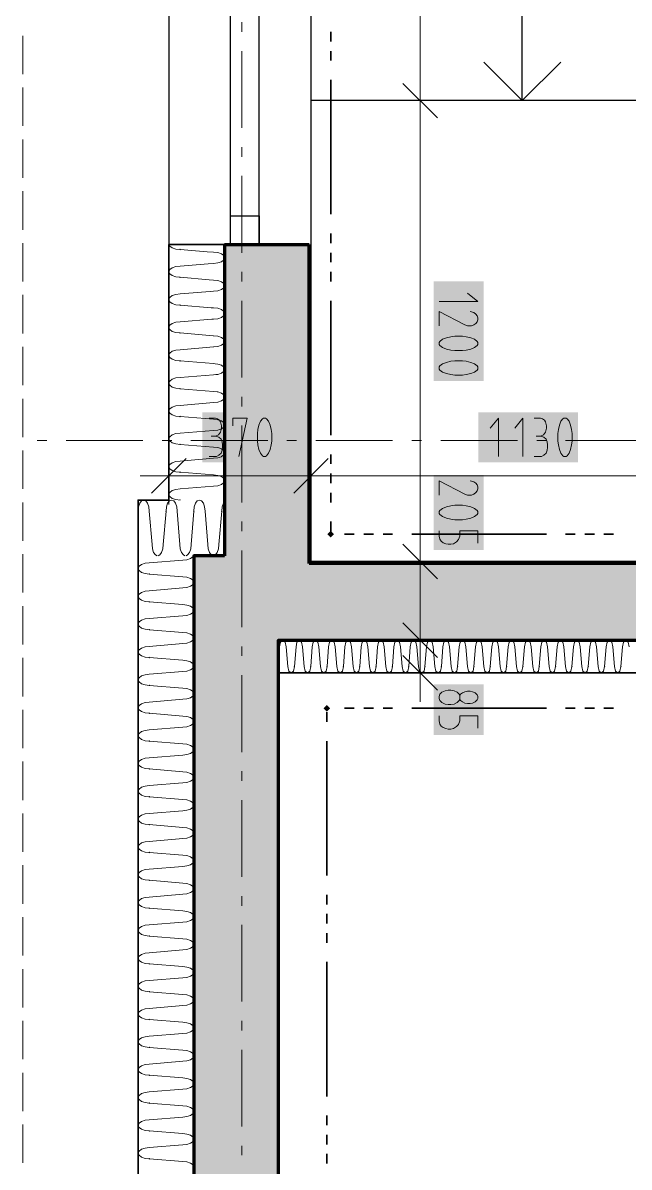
# Model space of a CAD drawing. Header units: millimetres. Extents: x 0 to 594, y 0 to 420.
# Drawn here: x 73.3 to 86.12, y 201.04 to 225.25 of the extents above; entities that cross this region are included whole.
import ezdxf

# ---------------------------------------------------------------- set-up
doc = ezdxf.new("R2010")
doc.units = ezdxf.units.MM
doc.header["$LTSCALE"] = 8
for name, color, linetype in [('PDF_CTU', 7, 'Continuous'), ('PDF_Koty delkove', 7, 'Continuous'), ('PDF_Okna', 7, 'Continuous'), ('PDF_Osy hlavni', 7, 'Continuous'), ('PDF_Pozarni useky', 3, 'Continuous'), ('PDF_Schody 2D', 7, 'Continuous'), ('PDF_Steny obvodove nosne', 7, 'Continuous'), ('PDF_Steny sendvic', 7, 'Continuous'), ('PDF_Zatepleni', 7, 'Continuous')]:
    doc.layers.add(name, color=color, linetype=linetype)

msp = doc.modelspace()

# ---------------------------------------------------------------- linework, layer by layer
at = {"layer": 'PDF_CTU', "lineweight": 9}
for points in [[(73.296, 224.977), (73.296, 224.164)], [(73.296, 223.88), (73.296, 223.067)], [(73.296, 222.783), (73.296, 221.97)], [(73.296, 221.686), (73.296, 220.873)], [(73.296, 220.588), (73.296, 219.776)], [(73.296, 219.491), (73.296, 218.679)], [(73.296, 218.394), (73.296, 217.582)], [(73.296, 217.297), (73.296, 216.485)], [(73.296, 216.2), (73.296, 215.388)], [(73.296, 215.103), (73.296, 214.291)], [(73.296, 214.006), (73.296, 213.193)], [(73.296, 212.909), (73.296, 212.096)], [(73.296, 211.812), (73.296, 210.999)], [(73.296, 210.715), (73.296, 209.902)], [(73.296, 209.618), (73.296, 208.805)], [(73.296, 208.521), (73.296, 207.708)], [(73.296, 207.424), (73.296, 206.611)], [(73.296, 206.327), (73.296, 205.514)], [(73.296, 205.23), (73.296, 204.417)], [(73.296, 204.133), (73.296, 203.32)], [(73.296, 203.035), (73.296, 202.223)], [(73.296, 201.938), (73.296, 201.126)]]:
    msp.add_lwpolyline(points, dxfattribs=at)
at = {"layer": 'PDF_Koty delkove', "lineweight": 18}
for points in [[(81.698, 301.251), (81.698, 300.214), (81.698, 299.265), (81.698, 295.887), (81.698, 294.709), (81.698, 293.49), (81.698, 293.084), (81.698, 275.246), (81.698, 274.393), (81.698, 258.14), (81.698, 257.246), (81.698, 241.806), (81.698, 223.603), (81.698, 213.852), (81.698, 212.186), (81.698, 211.495)], [(81.332, 223.969), (82.064, 223.238)], [(81.088, 223.603), (81.698, 223.603), (82.307, 223.603)], [(82.104, 219.356), (82.917, 219.356), (82.701, 219.529)], [(82.104, 218.836), (82.104, 219.139), (82.646, 218.857), (82.701, 218.836), (82.782, 218.836), (82.836, 218.857), (82.876, 218.889), (82.904, 218.922), (82.917, 218.966), (82.917, 219.008), (82.904, 219.052), (82.876, 219.085), (82.836, 219.117), (82.755, 219.139)], [(77.238, 216.886), (77.368, 216.886), (77.411, 216.873), (77.454, 216.845), (77.476, 216.805), (77.498, 216.724), (77.498, 216.67), (77.476, 216.588), (77.433, 216.534), (77.368, 216.507), (77.281, 216.507)], [(77.736, 216.724), (77.736, 216.886), (78.039, 216.886), (77.866, 216.073)], [(78.559, 216.399), (78.559, 216.562), (78.548, 216.642), (78.527, 216.737), (78.494, 216.818), (78.451, 216.873), (78.429, 216.886), (78.386, 216.886), (78.364, 216.873), (78.321, 216.818), (78.289, 216.737), (78.267, 216.642), (78.256, 216.562), (78.256, 216.399), (78.267, 216.318)], [(83.354, 216.073), (83.354, 216.886), (83.181, 216.67)], [(83.874, 216.073), (83.874, 216.886), (83.701, 216.67)], [(84.113, 216.886), (84.243, 216.886), (84.286, 216.873), (84.329, 216.845), (84.351, 216.805), (84.373, 216.724), (84.373, 216.67), (84.351, 216.588), (84.308, 216.534), (84.243, 216.507), (84.156, 216.507)], [(84.914, 216.399), (84.914, 216.562), (84.903, 216.642), (84.882, 216.737), (84.849, 216.818), (84.806, 216.873), (84.784, 216.886), (84.741, 216.886), (84.719, 216.873), (84.676, 216.818), (84.644, 216.737), (84.622, 216.642), (84.611, 216.562), (84.611, 216.399), (84.622, 216.318), (84.644, 216.223), (84.676, 216.142)], [(77.238, 216.073), (77.389, 216.073), (77.443, 216.101), (77.487, 216.142), (77.508, 216.209), (77.519, 216.263), (77.519, 216.318), (77.508, 216.385), (77.487, 216.439), (77.443, 216.48), (77.368, 216.507)], [(84.113, 216.073), (84.264, 216.073), (84.318, 216.101), (84.362, 216.142), (84.383, 216.209), (84.394, 216.263), (84.394, 216.318), (84.383, 216.385), (84.362, 216.439), (84.318, 216.48), (84.243, 216.507)], [(76.384, 215.057), (76.384, 215.667), (76.384, 216.276)], [(78.267, 216.318), (78.289, 216.223), (78.321, 216.142), (78.364, 216.087), (78.386, 216.073), (78.429, 216.073), (78.451, 216.087), (78.494, 216.142), (78.527, 216.223), (78.548, 216.318), (78.559, 216.399)], [(79.391, 215.057), (79.391, 215.667), (79.391, 216.276)], [(84.676, 216.142), (84.719, 216.087), (84.741, 216.073), (84.784, 216.073), (84.806, 216.087), (84.849, 216.142), (84.882, 216.223), (84.903, 216.318), (84.914, 216.399)], [(76.018, 215.301), (76.75, 216.033)], [(79.025, 215.301), (79.756, 216.033)], [(76.384, 215.667), (75.774, 215.667)], [(76.384, 215.667), (79.391, 215.667), (88.573, 215.667), (106.777, 215.667)], [(82.104, 215.257), (82.104, 215.561), (82.646, 215.279)], [(82.646, 215.279), (82.701, 215.257), (82.782, 215.257), (82.836, 215.279), (82.876, 215.311), (82.904, 215.344), (82.917, 215.387), (82.917, 215.43), (82.904, 215.474), (82.876, 215.506), (82.836, 215.539), (82.755, 215.561)], [(82.917, 214.238), (82.917, 214.499), (82.538, 214.499), (82.538, 214.39), (82.511, 214.315), (82.47, 214.271), (82.402, 214.228), (82.349, 214.217), (82.294, 214.217), (82.24, 214.228), (82.186, 214.25), (82.146, 214.282), (82.118, 214.325), (82.104, 214.39), (82.104, 214.499)], [(81.332, 214.217), (82.064, 213.486)], [(81.088, 213.852), (81.698, 213.852), (82.307, 213.852)], [(81.332, 212.551), (82.064, 211.82)], [(81.088, 212.186), (81.698, 212.186), (82.307, 212.186)], [(81.332, 211.861), (82.064, 211.129)], [(81.088, 211.495), (81.698, 211.495), (82.307, 211.495)], [(81.698, 211.495), (81.698, 210.885)], [(82.349, 210.826), (82.416, 210.837), (82.484, 210.869), (82.524, 210.912), (82.538, 210.934), (82.538, 211.021), (82.524, 211.042), (82.484, 211.086), (82.416, 211.118), (82.349, 211.129), (82.294, 211.129), (82.227, 211.118), (82.159, 211.086), (82.118, 211.042), (82.104, 210.999), (82.104, 210.956), (82.118, 210.912), (82.159, 210.869), (82.227, 210.837), (82.294, 210.826)], [(82.538, 211.021), (82.552, 211.042), (82.593, 211.075), (82.646, 211.096), (82.701, 211.107), (82.755, 211.107), (82.809, 211.096), (82.863, 211.075), (82.904, 211.031), (82.917, 210.999), (82.917, 210.956), (82.904, 210.923), (82.863, 210.88), (82.809, 210.858), (82.755, 210.847), (82.701, 210.847), (82.646, 210.858), (82.593, 210.88), (82.552, 210.912), (82.538, 210.934)], [(82.294, 210.826), (82.349, 210.826)], [(82.118, 210.413), (82.104, 210.478), (82.104, 210.587)], [(82.917, 210.327), (82.917, 210.587), (82.538, 210.587), (82.538, 210.478), (82.511, 210.403), (82.47, 210.359), (82.402, 210.317), (82.349, 210.306), (82.294, 210.306), (82.24, 210.317), (82.186, 210.338), (82.146, 210.371), (82.118, 210.413)]]:
    msp.add_lwpolyline(points, dxfattribs=at)
for points in [[(82.43, 218.315), (82.593, 218.315), (82.673, 218.326), (82.768, 218.348), (82.849, 218.38), (82.904, 218.423), (82.917, 218.445), (82.917, 218.488), (82.904, 218.51), (82.849, 218.553), (82.768, 218.586), (82.673, 218.608), (82.593, 218.619), (82.43, 218.619), (82.349, 218.608), (82.254, 218.586), (82.172, 218.553), (82.118, 218.51), (82.104, 218.488), (82.104, 218.445), (82.118, 218.423), (82.172, 218.38), (82.254, 218.348), (82.349, 218.326)], [(82.43, 217.795), (82.593, 217.795), (82.673, 217.806), (82.768, 217.828), (82.849, 217.86), (82.904, 217.903), (82.917, 217.925), (82.917, 217.968), (82.904, 217.99), (82.849, 218.033), (82.768, 218.066), (82.673, 218.088), (82.593, 218.099), (82.43, 218.099), (82.349, 218.088), (82.254, 218.066), (82.172, 218.033), (82.118, 217.99), (82.104, 217.968), (82.104, 217.925), (82.118, 217.903), (82.172, 217.86), (82.254, 217.828), (82.349, 217.806)], [(82.43, 214.737), (82.593, 214.737), (82.673, 214.748), (82.768, 214.77), (82.849, 214.802), (82.904, 214.845), (82.917, 214.867), (82.917, 214.91), (82.904, 214.932), (82.849, 214.975), (82.768, 215.008), (82.673, 215.03), (82.593, 215.041), (82.43, 215.041), (82.349, 215.03), (82.254, 215.008), (82.172, 214.975), (82.118, 214.932), (82.104, 214.91), (82.104, 214.867), (82.118, 214.845), (82.172, 214.802), (82.254, 214.77), (82.349, 214.748)]]:
    msp.add_lwpolyline(points, close=True, dxfattribs=at)
at = {"layer": 'PDF_Koty delkove', "color": 7, "lineweight": 18, "true_color": 0xffffff, "transparency": 33554559}
for points in [[(81.982, 219.781), (81.982, 217.674), (83.039, 219.781), (83.039, 217.674)], [(77.094, 215.951), (78.681, 215.951), (77.094, 217.008), (78.681, 217.008)], [(82.928, 215.951), (85.036, 215.951), (82.928, 217.008), (85.036, 217.008)], [(81.982, 215.683), (81.982, 214.095), (83.039, 215.683), (83.039, 214.095)], [(81.982, 211.251), (81.982, 210.184), (83.039, 211.251), (83.039, 210.184)]]:
    msp.add_solid(points, dxfattribs=at)
at = {"layer": 'PDF_Okna', "lineweight": 25}
for points in [[(77.684, 220.556), (77.684, 226.651)], [(78.294, 220.556), (78.294, 226.651)]]:
    msp.add_lwpolyline(points, dxfattribs=at)
msp.add_lwpolyline([(77.684, 220.556), (77.684, 221.165), (78.294, 221.165), (78.294, 220.556)], close=True, dxfattribs=at)
at = {"layer": 'PDF_Osy hlavni', "lineweight": 18}
for points in [[(77.928, 225.261), (77.928, 225.058)], [(77.928, 224.652), (77.928, 223.026)], [(77.928, 222.62), (77.928, 222.417)], [(77.928, 222.011), (77.928, 220.385)], [(77.928, 219.979), (77.928, 219.776)], [(77.928, 219.37), (77.928, 217.744)], [(77.928, 217.338), (77.928, 217.135)], [(77.928, 216.728), (77.928, 215.103)], [(73.6, 216.411), (73.803, 216.411)], [(74.21, 216.411), (75.835, 216.411)], [(76.241, 216.411), (76.445, 216.411)], [(76.851, 216.411), (78.476, 216.411)], [(78.882, 216.411), (79.086, 216.411)], [(79.492, 216.411), (81.117, 216.411)], [(81.524, 216.411), (81.727, 216.411)], [(82.133, 216.411), (83.758, 216.411)], [(84.165, 216.411), (84.368, 216.411)], [(84.774, 216.411), (86.399, 216.411)], [(77.928, 214.697), (77.928, 214.494)], [(77.928, 214.087), (77.928, 212.462)], [(77.928, 212.056), (77.928, 211.853)], [(77.928, 211.446), (77.928, 209.821)], [(77.928, 209.415), (77.928, 209.212)], [(77.928, 208.805), (77.928, 207.18)], [(77.928, 206.774), (77.928, 206.57)], [(77.928, 206.164), (77.928, 204.539)], [(77.928, 204.133), (77.928, 203.929)], [(77.928, 203.523), (77.928, 201.898)], [(77.928, 201.491), (77.928, 201.288)]]:
    msp.add_lwpolyline(points, dxfattribs=at)
at = {"layer": 'PDF_Pozarni useky', "lineweight": 35}
for points in [[(79.807, 225.058), (79.807, 224.855)], [(79.807, 224.652), (79.807, 224.449)], [(79.807, 224.042), (79.807, 221.198)], [(79.807, 220.792), (79.807, 220.588)], [(79.807, 220.385), (79.807, 220.182)], [(79.807, 219.979), (79.807, 219.776)], [(79.807, 219.37), (79.807, 216.525)], [(79.807, 216.119), (79.807, 215.916)], [(79.807, 215.713), (79.807, 215.509)], [(79.807, 215.306), (79.807, 215.103)], [(79.807, 214.697), (79.807, 214.429)], [(80.101, 214.429), (80.305, 214.429)], [(80.508, 214.429), (80.711, 214.429)], [(80.914, 214.429), (81.117, 214.429)], [(81.524, 214.429), (84.368, 214.429)], [(84.774, 214.429), (84.977, 214.429)], [(85.18, 214.429), (85.384, 214.429)], [(85.587, 214.429), (85.79, 214.429)], [(79.724, 210.661), (79.724, 210.458)], [(80.101, 210.746), (80.305, 210.746)], [(80.508, 210.746), (80.711, 210.746)], [(80.914, 210.746), (81.117, 210.746)], [(81.524, 210.746), (84.368, 210.746)], [(84.774, 210.746), (84.977, 210.746)], [(85.18, 210.746), (85.384, 210.746)], [(85.587, 210.746), (85.79, 210.746)], [(79.724, 210.052), (79.725, 207.207)], [(79.726, 206.801), (79.726, 206.598)], [(79.726, 206.395), (79.726, 206.192)], [(79.726, 205.988), (79.726, 205.785)], [(79.726, 205.379), (79.727, 202.535)], [(79.728, 202.128), (79.728, 201.925)], [(79.728, 201.722), (79.728, 201.519)], [(79.728, 201.316), (79.728, 201.113)]]:
    msp.add_lwpolyline(points, dxfattribs=at)
at = {"layer": 'PDF_Pozarni useky', "lineweight": 35, "transparency": 33554559}
for points in [[(79.736, 214.429), (79.807, 214.5), (79.807, 214.358), (79.878, 214.429)], [(79.807, 214.5), (79.878, 214.429), (79.736, 214.429), (79.807, 214.358)], [(79.724, 210.817), (79.795, 210.746), (79.653, 210.746), (79.724, 210.675)], [(79.653, 210.746), (79.724, 210.817), (79.724, 210.675), (79.795, 210.746)]]:
    msp.add_solid(points, dxfattribs=at)
at = {"layer": 'PDF_Schody 2D', "lineweight": 25}
for points in [[(93.124, 213.852), (79.391, 213.852), (79.391, 241.806)], [(83.86, 223.603), (83.86, 241.806)], [(84.673, 224.416), (83.86, 223.603), (83.048, 224.416)], [(87.517, 223.603), (79.391, 223.603)]]:
    msp.add_lwpolyline(points, dxfattribs=at)
at = {"layer": 'PDF_Steny obvodove nosne', "lineweight": 25}
for points in [[(76.384, 226.651), (76.384, 220.556)], [(79.391, 220.556), (79.391, 226.651)]]:
    msp.add_lwpolyline(points, dxfattribs=at)
at = {"layer": 'PDF_Steny obvodove nosne', "lineweight": 70}
for points in [[(77.562, 220.556), (77.562, 215.152), (77.562, 213.973)], [(77.562, 220.556), (77.684, 220.556), (78.294, 220.556), (79.35, 220.556)], [(79.35, 213.973), (79.35, 220.556)], [(77.562, 213.973), (76.912, 213.973), (76.912, 212.186), (76.912, 152.904), (78.7, 152.904), (78.7, 211.495), (78.7, 212.186), (79.35, 212.186)], [(79.35, 213.811), (79.35, 213.973)], [(79.35, 212.186), (92.162, 212.186), (93.101, 213.811), (79.35, 213.811)]]:
    msp.add_lwpolyline(points, dxfattribs=at)
at = {"layer": 'PDF_Steny obvodove nosne', "color": 9, "lineweight": 9, "true_color": 0xc0c0c0, "transparency": 33554559}
for points in [[(79.35, 213.973), (79.35, 220.556), (77.562, 213.973), (77.562, 220.556)], [(76.912, 212.186), (79.35, 212.186), (76.912, 213.973), (79.35, 213.973)], [(93.101, 213.811), (79.35, 213.811), (92.162, 212.186), (79.35, 212.186)], [(78.7, 152.904), (78.7, 212.186), (76.912, 152.904), (76.912, 212.186)]]:
    msp.add_solid(points, dxfattribs=at)
at = {"layer": 'PDF_Steny sendvic', "lineweight": 35}
msp.add_lwpolyline([(92.162, 212.186), (78.7, 212.186), (78.7, 211.495), (91.764, 211.495)], close=True, dxfattribs=at)
at = {"layer": 'PDF_Steny sendvic', "lineweight": 9}
for points in [[(78.789, 212.186), (78.747, 212.146), (78.727, 212.047)], [(78.866, 212.047), (78.846, 212.146), (78.804, 212.186)], [(79.135, 212.186), (79.093, 212.146), (79.073, 212.047)], [(79.211, 212.047), (79.191, 212.146), (79.149, 212.186)], [(79.48, 212.186), (79.438, 212.146), (79.418, 212.047)], [(79.557, 212.047), (79.536, 212.146), (79.495, 212.186)], [(79.825, 212.186), (79.784, 212.146), (79.763, 212.047)], [(79.902, 212.047), (79.882, 212.146), (79.84, 212.186)], [(80.171, 212.186), (80.129, 212.146), (80.109, 212.047)], [(80.247, 212.047), (80.227, 212.146), (80.185, 212.186)], [(80.516, 212.186), (80.474, 212.146), (80.454, 212.047)], [(80.593, 212.047), (80.573, 212.146), (80.531, 212.186)], [(80.862, 212.186), (80.82, 212.146), (80.799, 212.047)], [(80.938, 212.047), (80.918, 212.146), (80.876, 212.186)], [(81.207, 212.186), (81.165, 212.146), (81.145, 212.047)], [(81.284, 212.047), (81.263, 212.146), (81.221, 212.186)], [(81.552, 212.186), (81.51, 212.146), (81.49, 212.047)], [(81.629, 212.047), (81.609, 212.146), (81.567, 212.186)], [(81.856, 212.146), (81.835, 212.047)], [(81.898, 212.186), (81.856, 212.146)], [(81.974, 212.047), (81.954, 212.146), (81.912, 212.186)], [(82.243, 212.186), (82.201, 212.146), (82.181, 212.047)], [(82.32, 212.047), (82.299, 212.146), (82.258, 212.186)], [(82.588, 212.186), (82.547, 212.146), (82.526, 212.047)], [(82.665, 212.047), (82.645, 212.146), (82.603, 212.186)], [(82.934, 212.186), (82.892, 212.146), (82.872, 212.047)], [(83.01, 212.047), (82.99, 212.146), (82.948, 212.186)], [(83.279, 212.186), (83.237, 212.146), (83.217, 212.047)], [(83.356, 212.047), (83.335, 212.146), (83.294, 212.186)], [(83.625, 212.186), (83.583, 212.146), (83.562, 212.047)], [(83.701, 212.047), (83.681, 212.146), (83.639, 212.186)], [(83.97, 212.186), (83.928, 212.146), (83.908, 212.047)], [(84.047, 212.047), (84.026, 212.146), (83.984, 212.186)], [(84.315, 212.186), (84.273, 212.146), (84.253, 212.047)], [(84.392, 212.047), (84.372, 212.146), (84.33, 212.186)], [(84.661, 212.186), (84.619, 212.146), (84.598, 212.047)], [(84.737, 212.047), (84.717, 212.146), (84.675, 212.186)], [(85.006, 212.186), (84.964, 212.146), (84.944, 212.047)], [(85.083, 212.047), (85.062, 212.146), (85.02, 212.186)], [(85.351, 212.186), (85.31, 212.146), (85.289, 212.047)], [(85.428, 212.047), (85.408, 212.146), (85.366, 212.186)], [(85.697, 212.186), (85.655, 212.146), (85.635, 212.047)], [(85.773, 212.047), (85.753, 212.146), (85.711, 212.186)], [(86.042, 212.186), (86, 212.146), (85.98, 212.047)], [(86.119, 212.047), (86.098, 212.146), (86.057, 212.186)], [(78.727, 212.047), (78.7, 211.717)], [(78.727, 212.047), (78.727, 212.047)], [(78.9, 211.633), (78.866, 212.047)], [(79.073, 212.047), (79.038, 211.633)], [(79.073, 212.047), (79.073, 212.047)], [(79.246, 211.633), (79.211, 212.047)], [(79.418, 212.047), (79.384, 211.633)], [(79.418, 212.047), (79.418, 212.047)], [(79.591, 211.633), (79.557, 212.047)], [(79.763, 212.047), (79.729, 211.633)], [(79.763, 212.047), (79.763, 212.047)], [(79.936, 211.633), (79.902, 212.047)], [(80.109, 212.047), (80.074, 211.633)], [(80.109, 212.047), (80.109, 212.047)], [(80.282, 211.633), (80.247, 212.047)], [(80.454, 212.047), (80.42, 211.633)], [(80.454, 212.047), (80.454, 212.047)], [(80.627, 211.633), (80.593, 212.047)], [(80.799, 212.047), (80.765, 211.633)], [(80.799, 212.047), (80.799, 212.047)], [(80.972, 211.633), (80.938, 212.047)], [(81.145, 212.047), (81.111, 211.633)], [(81.145, 212.047), (81.145, 212.047)], [(81.318, 211.633), (81.284, 212.047)], [(81.49, 212.047), (81.456, 211.633)], [(81.49, 212.047), (81.49, 212.047)], [(81.663, 211.633), (81.629, 212.047)], [(81.835, 212.047), (81.801, 211.633)], [(81.835, 212.047), (81.835, 212.047)], [(82.009, 211.633), (81.974, 212.047)], [(82.181, 212.047), (82.147, 211.633)], [(82.181, 212.047), (82.181, 212.047)], [(82.354, 211.633), (82.32, 212.047)], [(82.526, 212.047), (82.492, 211.633)], [(82.526, 212.047), (82.526, 212.047)], [(82.699, 211.633), (82.665, 212.047)], [(82.872, 212.047), (82.837, 211.633)], [(82.872, 212.047), (82.872, 212.047)], [(83.045, 211.633), (83.01, 212.047)], [(83.217, 212.047), (83.183, 211.633)], [(83.217, 212.047), (83.217, 212.047)], [(83.39, 211.633), (83.356, 212.047)], [(83.562, 212.047), (83.528, 211.633)], [(83.562, 212.047), (83.562, 212.047)], [(83.735, 211.633), (83.701, 212.047)], [(83.908, 212.047), (83.874, 211.633)], [(83.908, 212.047), (83.908, 212.047)], [(84.081, 211.633), (84.047, 212.047)], [(84.253, 212.047), (84.219, 211.633)], [(84.253, 212.047), (84.253, 212.047)], [(84.426, 211.633), (84.392, 212.047)], [(84.598, 212.047), (84.564, 211.633)], [(84.598, 212.047), (84.598, 212.047)], [(84.771, 211.633), (84.737, 212.047)], [(84.944, 212.047), (84.91, 211.633)], [(84.944, 212.047), (84.944, 212.047)], [(85.117, 211.633), (85.083, 212.047)], [(85.289, 212.047), (85.255, 211.633)], [(85.289, 212.047), (85.289, 212.047)], [(85.462, 211.633), (85.428, 212.047)], [(85.635, 212.047), (85.6, 211.633)], [(85.635, 212.047), (85.635, 212.047)], [(85.808, 211.633), (85.773, 212.047)], [(85.98, 212.047), (85.946, 211.633)], [(85.98, 212.047), (85.98, 212.047)], [(78.9, 211.633), (78.92, 211.535), (78.969, 211.495)], [(78.969, 211.495), (79.018, 211.535), (79.038, 211.633)], [(79.246, 211.633), (79.266, 211.535), (79.315, 211.495)], [(79.315, 211.495), (79.363, 211.535), (79.384, 211.633)], [(79.591, 211.633), (79.611, 211.535), (79.66, 211.495)], [(79.66, 211.495), (79.709, 211.535), (79.729, 211.633)], [(79.936, 211.633), (79.957, 211.535), (80.005, 211.495)], [(80.005, 211.495), (80.054, 211.535), (80.074, 211.633)], [(80.282, 211.633), (80.302, 211.535), (80.351, 211.495), (80.4, 211.535), (80.42, 211.633)], [(80.627, 211.633), (80.647, 211.535), (80.696, 211.495)], [(80.696, 211.495), (80.745, 211.535), (80.765, 211.633)], [(80.972, 211.633), (80.993, 211.535), (81.041, 211.495)], [(81.041, 211.495), (81.09, 211.535), (81.111, 211.633)], [(81.318, 211.633), (81.338, 211.535), (81.387, 211.495)], [(81.387, 211.495), (81.436, 211.535), (81.456, 211.633)], [(81.663, 211.633), (81.683, 211.535), (81.732, 211.495)], [(81.732, 211.495), (81.781, 211.535), (81.801, 211.633)], [(82.009, 211.633), (82.029, 211.535), (82.078, 211.495)], [(82.078, 211.495), (82.126, 211.535), (82.147, 211.633)], [(82.354, 211.633), (82.374, 211.535), (82.423, 211.495)], [(82.423, 211.495), (82.472, 211.535), (82.492, 211.633)], [(82.699, 211.633), (82.719, 211.535), (82.768, 211.495)], [(82.768, 211.495), (82.817, 211.535), (82.837, 211.633)], [(83.045, 211.633), (83.065, 211.535), (83.114, 211.495)], [(83.114, 211.495), (83.163, 211.535), (83.183, 211.633)], [(83.39, 211.633), (83.41, 211.535), (83.459, 211.495)], [(83.459, 211.495), (83.508, 211.535), (83.528, 211.633)], [(83.735, 211.633), (83.756, 211.535), (83.804, 211.495)], [(83.804, 211.495), (83.853, 211.535), (83.874, 211.633)], [(84.081, 211.633), (84.101, 211.535), (84.15, 211.495)], [(84.15, 211.495), (84.199, 211.535), (84.219, 211.633)], [(84.426, 211.633), (84.446, 211.535), (84.495, 211.495)], [(84.495, 211.495), (84.544, 211.535), (84.564, 211.633)], [(84.771, 211.633), (84.792, 211.535), (84.841, 211.495)], [(84.841, 211.495), (84.889, 211.535), (84.91, 211.633)], [(85.117, 211.633), (85.137, 211.535), (85.186, 211.495)], [(85.186, 211.495), (85.235, 211.535), (85.255, 211.633)], [(85.462, 211.633), (85.482, 211.535), (85.531, 211.495)], [(85.531, 211.495), (85.58, 211.535), (85.6, 211.633)], [(85.808, 211.633), (85.828, 211.535), (85.877, 211.495), (85.926, 211.535), (85.946, 211.633)]]:
    msp.add_lwpolyline(points, dxfattribs=at)
at = {"layer": 'PDF_Steny sendvic', "lineweight": 9, "transparency": 33554559}
for points in [[(79.038, 211.651), (79.057, 211.633), (79.02, 211.633), (79.038, 211.615)], [(79.384, 211.651), (79.402, 211.633), (79.365, 211.633), (79.384, 211.615)], [(79.729, 211.651), (79.747, 211.633), (79.711, 211.633), (79.729, 211.615)], [(80.074, 211.651), (80.093, 211.633), (80.056, 211.633), (80.074, 211.615)], [(80.42, 211.651), (80.438, 211.633), (80.402, 211.633), (80.42, 211.615)], [(80.765, 211.651), (80.783, 211.633), (80.747, 211.633), (80.765, 211.615)], [(81.111, 211.651), (81.129, 211.633), (81.092, 211.633), (81.111, 211.615)], [(81.456, 211.651), (81.474, 211.633), (81.438, 211.633), (81.456, 211.615)], [(81.801, 211.651), (81.82, 211.633), (81.783, 211.633), (81.801, 211.615)], [(82.147, 211.651), (82.165, 211.633), (82.128, 211.633), (82.147, 211.615)], [(82.492, 211.651), (82.51, 211.633), (82.474, 211.633), (82.492, 211.615)], [(82.837, 211.651), (82.856, 211.633), (82.819, 211.633), (82.837, 211.615)], [(83.183, 211.651), (83.201, 211.633), (83.164, 211.633), (83.183, 211.615)], [(83.528, 211.651), (83.546, 211.633), (83.51, 211.633), (83.528, 211.615)], [(83.874, 211.651), (83.892, 211.633), (83.855, 211.633), (83.874, 211.615)], [(84.219, 211.651), (84.237, 211.633), (84.201, 211.633), (84.219, 211.615)], [(84.564, 211.651), (84.583, 211.633), (84.546, 211.633), (84.564, 211.615)], [(84.91, 211.651), (84.928, 211.633), (84.891, 211.633), (84.91, 211.615)], [(85.255, 211.651), (85.273, 211.633), (85.237, 211.633), (85.255, 211.615)], [(85.6, 211.651), (85.619, 211.633), (85.582, 211.633), (85.6, 211.615)], [(85.946, 211.651), (85.964, 211.633), (85.927, 211.633), (85.946, 211.615)]]:
    msp.add_solid(points, dxfattribs=at)
at = {"layer": 'PDF_Zatepleni', "lineweight": 35}
for points in [[(76.384, 220.556), (77.562, 220.556)], [(76.384, 220.556), (76.384, 215.152)], [(77.562, 215.152), (77.562, 220.556)], [(76.384, 215.152), (75.734, 215.152), (75.734, 213.973), (75.734, 152.904), (76.912, 152.904), (76.912, 212.186), (76.912, 213.973), (77.562, 213.973), (77.562, 215.152)]]:
    msp.add_lwpolyline(points, dxfattribs=at)
at = {"layer": 'PDF_Zatepleni', "lineweight": 9}
for points in [[(76.39, 220.556), (76.402, 220.527), (76.453, 220.489), (76.529, 220.463), (76.62, 220.454)], [(77.327, 220.396), (77.196, 220.407), (76.62, 220.454)], [(77.327, 220.396), (77.327, 220.396)], [(77.494, 220.361), (77.417, 220.387), (77.327, 220.396)], [(77.562, 220.29), (77.545, 220.323), (77.494, 220.361)], [(76.62, 220.101), (76.529, 220.092), (76.453, 220.066), (76.402, 220.028), (76.384, 219.983)], [(76.62, 220.101), (77.214, 220.15), (77.327, 220.159)], [(77.327, 220.159), (77.417, 220.168), (77.494, 220.194), (77.545, 220.232), (77.562, 220.265)], [(76.384, 219.983), (76.402, 219.938), (76.453, 219.9), (76.529, 219.874), (76.62, 219.865)], [(77.327, 219.807), (77.237, 219.814), (76.62, 219.865)], [(77.327, 219.807), (77.327, 219.807)], [(77.562, 219.701), (77.545, 219.734), (77.494, 219.772), (77.417, 219.798), (77.327, 219.807)], [(77.327, 219.57), (77.417, 219.579), (77.494, 219.605), (77.545, 219.643), (77.562, 219.676)], [(76.62, 219.512), (76.529, 219.503), (76.453, 219.477), (76.402, 219.439), (76.384, 219.394)], [(76.384, 219.394), (76.402, 219.349), (76.453, 219.31), (76.529, 219.285), (76.62, 219.276)], [(76.62, 219.512), (77.255, 219.564), (77.327, 219.57)], [(77.327, 219.218), (77.279, 219.222), (76.62, 219.276)], [(77.327, 219.218), (77.327, 219.218)], [(77.562, 219.112), (77.545, 219.144), (77.494, 219.183), (77.417, 219.209), (77.327, 219.218)], [(76.62, 218.922), (76.529, 218.913), (76.453, 218.888), (76.402, 218.85), (76.384, 218.805)], [(76.62, 218.922), (77.295, 218.978), (77.327, 218.981)], [(77.327, 218.981), (77.417, 218.99), (77.494, 219.015), (77.545, 219.054), (77.562, 219.087)], [(76.384, 218.805), (76.402, 218.759), (76.453, 218.721), (76.529, 218.696), (76.62, 218.687)], [(77.327, 218.628), (77.32, 218.629), (76.62, 218.687)], [(77.327, 218.628), (77.327, 218.628)], [(77.562, 218.522), (77.545, 218.555), (77.494, 218.594), (77.417, 218.619), (77.327, 218.628)], [(76.62, 218.333), (77.327, 218.392)], [(77.327, 218.392), (77.336, 218.393), (77.417, 218.401), (77.494, 218.426), (77.545, 218.465), (77.562, 218.498)], [(76.62, 218.333), (76.529, 218.324), (76.453, 218.299), (76.402, 218.261), (76.384, 218.215)], [(76.384, 218.215), (76.402, 218.17), (76.453, 218.132)], [(76.453, 218.132), (76.529, 218.107), (76.62, 218.098)], [(77.327, 218.039), (76.62, 218.098)], [(77.327, 218.039), (77.327, 218.039)], [(77.562, 217.933), (77.545, 217.966), (77.494, 218.005), (77.417, 218.03), (77.361, 218.036), (77.327, 218.039)], [(77.327, 217.802), (77.377, 217.807), (77.417, 217.811), (77.494, 217.837), (77.545, 217.876), (77.562, 217.908)], [(76.62, 217.744), (76.529, 217.735), (76.453, 217.71), (76.402, 217.671), (76.384, 217.626)], [(76.62, 217.744), (77.327, 217.802)], [(76.384, 217.626), (76.402, 217.581), (76.453, 217.543), (76.529, 217.517), (76.62, 217.508)], [(77.327, 217.45), (76.62, 217.508)], [(77.327, 217.45), (77.327, 217.45)], [(77.562, 217.344), (77.545, 217.377), (77.494, 217.415), (77.417, 217.441), (77.403, 217.443), (77.327, 217.45)], [(76.62, 217.155), (77.327, 217.213)], [(77.327, 217.213), (77.417, 217.222), (77.418, 217.223), (77.494, 217.248), (77.545, 217.286), (77.562, 217.319)], [(76.62, 217.155), (76.529, 217.146), (76.453, 217.12), (76.402, 217.082), (76.384, 217.037)], [(76.384, 217.037), (76.402, 216.992), (76.453, 216.954), (76.529, 216.928), (76.62, 216.919)], [(77.327, 216.861), (76.62, 216.919)], [(77.327, 216.861), (77.327, 216.861)], [(77.562, 216.755), (77.545, 216.788), (77.494, 216.826), (77.444, 216.843), (77.417, 216.852), (77.327, 216.861)], [(77.327, 216.624), (77.417, 216.633), (77.458, 216.647), (77.494, 216.659), (77.545, 216.697), (77.562, 216.73)], [(76.62, 216.566), (76.529, 216.557), (76.453, 216.531), (76.402, 216.493), (76.384, 216.448)], [(76.384, 216.448), (76.402, 216.403), (76.453, 216.365), (76.529, 216.339), (76.62, 216.33)], [(76.62, 216.566), (77.327, 216.624)], [(77.327, 216.272), (76.62, 216.33)], [(77.327, 216.272), (77.327, 216.272)], [(77.562, 216.166), (77.545, 216.199), (77.494, 216.237), (77.486, 216.24), (77.417, 216.263), (77.327, 216.272)], [(76.62, 215.977), (76.529, 215.968), (76.453, 215.942), (76.402, 215.904), (76.384, 215.859)], [(76.62, 215.977), (77.327, 216.035)], [(77.327, 216.035), (77.417, 216.044), (77.494, 216.07), (77.498, 216.073), (77.545, 216.108), (77.562, 216.141)], [(76.384, 215.859), (76.402, 215.814), (76.453, 215.775), (76.529, 215.75), (76.62, 215.741)], [(77.327, 215.683), (76.62, 215.741)], [(77.327, 215.683), (77.327, 215.683)], [(77.562, 215.577), (77.545, 215.61), (77.529, 215.621), (77.494, 215.648), (77.417, 215.674), (77.327, 215.683)], [(77.327, 215.446), (77.417, 215.455), (77.494, 215.48), (77.537, 215.513), (77.545, 215.519), (77.562, 215.552)], [(76.62, 215.387), (76.529, 215.378), (76.453, 215.353), (76.402, 215.315), (76.384, 215.27)], [(76.384, 215.27), (76.402, 215.225), (76.453, 215.186), (76.529, 215.161), (76.62, 215.152)], [(76.62, 215.387), (77.327, 215.446)], [(76.134, 213.974), (76.101, 213.99), (76.062, 214.042), (76.037, 214.118), (76.028, 214.209), (75.969, 214.916), (75.96, 215.006), (75.935, 215.083), (75.897, 215.134), (75.852, 215.152), (75.807, 215.134), (75.768, 215.083), (75.743, 215.006), (75.734, 214.916)], [(76.723, 213.974), (76.69, 213.99), (76.652, 214.042), (76.626, 214.118), (76.617, 214.209), (76.559, 214.916), (76.55, 215.006), (76.524, 215.083), (76.486, 215.134), (76.441, 215.152), (76.396, 215.134), (76.357, 215.083), (76.332, 215.006), (76.323, 214.916), (76.265, 214.209)], [(76.947, 215.083), (76.921, 215.006), (76.912, 214.916)], [(77.312, 213.974), (77.279, 213.99), (77.241, 214.042), (77.215, 214.118), (77.206, 214.209), (77.148, 214.916), (77.139, 215.006), (77.113, 215.083), (77.075, 215.134), (77.03, 215.152), (76.985, 215.134), (76.947, 215.083)], [(77.562, 215.118), (77.536, 215.083), (77.51, 215.006), (77.501, 214.916)], [(76.854, 214.209), (76.912, 214.916)], [(77.443, 214.209), (77.501, 214.916)], [(76.159, 213.974), (76.192, 213.99), (76.23, 214.042), (76.256, 214.118), (76.265, 214.209)], [(76.265, 214.209), (76.265, 214.209)], [(76.748, 213.974), (76.781, 213.99), (76.819, 214.042), (76.845, 214.118), (76.854, 214.209)], [(76.854, 214.209), (76.854, 214.209)], [(77.337, 213.974), (77.37, 213.99), (77.408, 214.042), (77.434, 214.118), (77.443, 214.209)], [(77.443, 214.209), (77.443, 214.209)], [(75.969, 213.823), (75.879, 213.814), (75.803, 213.789), (75.752, 213.75), (75.734, 213.705)], [(75.969, 213.823), (76.676, 213.881)], [(76.676, 213.881), (76.767, 213.89), (76.844, 213.916), (76.895, 213.955), (76.905, 213.973)], [(75.734, 213.705), (75.752, 213.66), (75.803, 213.622), (75.879, 213.596), (75.969, 213.587)], [(76.676, 213.529), (75.969, 213.587)], [(75.969, 213.234), (76.676, 213.292)], [(76.676, 213.529), (76.676, 213.529)], [(76.912, 213.423), (76.895, 213.456), (76.844, 213.494), (76.767, 213.52), (76.676, 213.529)], [(76.676, 213.292), (76.767, 213.301), (76.844, 213.327), (76.895, 213.365), (76.912, 213.398)], [(75.969, 213.234), (75.879, 213.225), (75.803, 213.199), (75.752, 213.161), (75.734, 213.116)], [(75.734, 213.116), (75.752, 213.071), (75.803, 213.033), (75.879, 213.007), (75.969, 212.998)], [(76.676, 212.94), (75.969, 212.998)], [(76.676, 212.94), (76.676, 212.94)], [(76.912, 212.834), (76.895, 212.867), (76.844, 212.905), (76.767, 212.931), (76.676, 212.94)], [(76.676, 212.703), (76.767, 212.712), (76.844, 212.738), (76.895, 212.776), (76.912, 212.809)], [(75.969, 212.645), (75.879, 212.636), (75.803, 212.61), (75.752, 212.572), (75.734, 212.527)], [(75.969, 212.645), (76.676, 212.703)], [(75.734, 212.527), (75.752, 212.482), (75.803, 212.444), (75.879, 212.418), (75.969, 212.409)], [(76.676, 212.351), (75.969, 212.409)], [(76.676, 212.351), (76.676, 212.351)], [(76.912, 212.245), (76.895, 212.278), (76.844, 212.316), (76.767, 212.342), (76.676, 212.351)], [(75.969, 212.056), (76.676, 212.114)], [(76.676, 212.114), (76.767, 212.123), (76.844, 212.149), (76.895, 212.187), (76.912, 212.22)], [(75.969, 212.056), (75.879, 212.047), (75.803, 212.021), (75.752, 211.983), (75.734, 211.938)], [(75.734, 211.938), (75.752, 211.893), (75.803, 211.854), (75.879, 211.829), (75.969, 211.82)], [(76.676, 211.762), (75.969, 211.82)], [(76.676, 211.762), (76.676, 211.762)], [(76.676, 211.762), (76.676, 211.762)], [(76.912, 211.656), (76.895, 211.689), (76.844, 211.727), (76.767, 211.753), (76.676, 211.762)], [(76.676, 211.525), (76.767, 211.534), (76.844, 211.559), (76.895, 211.598), (76.912, 211.631)], [(75.969, 211.466), (75.879, 211.457), (75.803, 211.432), (75.752, 211.394), (75.734, 211.349)], [(75.969, 211.466), (76.676, 211.525)], [(75.734, 211.349), (75.752, 211.304), (75.803, 211.265), (75.879, 211.24), (75.969, 211.231)], [(76.676, 211.172), (75.969, 211.231)], [(76.676, 211.172), (76.676, 211.172)], [(76.912, 211.066), (76.895, 211.099), (76.844, 211.138), (76.767, 211.163), (76.676, 211.172)], [(75.969, 210.877), (75.879, 210.868), (75.803, 210.843), (75.752, 210.805), (75.734, 210.759)], [(75.969, 210.877), (76.676, 210.936)], [(76.676, 210.936), (76.767, 210.945), (76.844, 210.97), (76.895, 211.009), (76.912, 211.042)], [(75.734, 210.759), (75.752, 210.714), (75.803, 210.676), (75.879, 210.651), (75.969, 210.642)], [(76.676, 210.583), (75.969, 210.642)], [(76.676, 210.583), (76.676, 210.583)], [(76.912, 210.477), (76.895, 210.51), (76.844, 210.549), (76.767, 210.574), (76.676, 210.583)], [(76.676, 210.346), (76.767, 210.355), (76.844, 210.381), (76.895, 210.42), (76.912, 210.453)], [(75.969, 210.288), (75.879, 210.279), (75.803, 210.254), (75.752, 210.215), (75.734, 210.17)], [(75.734, 210.17), (75.752, 210.125), (75.803, 210.087), (75.879, 210.061), (75.969, 210.052)], [(75.969, 210.288), (76.676, 210.346)], [(76.676, 209.994), (75.969, 210.052)], [(76.676, 209.994), (76.676, 209.994)], [(76.912, 209.888), (76.895, 209.921), (76.844, 209.959), (76.767, 209.985), (76.676, 209.994)], [(75.969, 209.699), (75.879, 209.69), (75.803, 209.664), (75.752, 209.626), (75.734, 209.581)], [(75.969, 209.699), (76.676, 209.757)], [(76.676, 209.757), (76.767, 209.766), (76.844, 209.792), (76.895, 209.83), (76.912, 209.863)], [(75.734, 209.581), (75.752, 209.536), (75.803, 209.498), (75.879, 209.472), (75.969, 209.463)], [(76.676, 209.405), (75.969, 209.463)], [(76.676, 209.405), (76.676, 209.405)], [(76.912, 209.299), (76.895, 209.332), (76.844, 209.37), (76.767, 209.396), (76.676, 209.405)], [(76.676, 209.168), (76.767, 209.177), (76.844, 209.203), (76.895, 209.241), (76.912, 209.274)], [(75.969, 209.11), (75.879, 209.101), (75.803, 209.075), (75.752, 209.037), (75.734, 208.992)], [(75.734, 208.992), (75.752, 208.947), (75.803, 208.909), (75.879, 208.883), (75.969, 208.874)], [(75.969, 209.11), (76.676, 209.168)], [(76.676, 208.816), (75.969, 208.874)], [(76.676, 208.816), (76.676, 208.816)], [(76.912, 208.71), (76.895, 208.743), (76.844, 208.781), (76.767, 208.807), (76.676, 208.816)], [(75.969, 208.521), (75.879, 208.512), (75.803, 208.486), (75.752, 208.448), (75.734, 208.403)], [(75.969, 208.521), (76.676, 208.579)], [(76.676, 208.579), (76.767, 208.588), (76.844, 208.614), (76.895, 208.652), (76.912, 208.685)], [(75.734, 208.403), (75.752, 208.358), (75.803, 208.319), (75.879, 208.294), (75.969, 208.285)], [(76.676, 208.227), (75.969, 208.285)], [(76.676, 208.227), (76.676, 208.227)], [(76.912, 208.121), (76.895, 208.154), (76.844, 208.192), (76.767, 208.218), (76.676, 208.227)], [(75.969, 207.931), (76.676, 207.99)], [(76.676, 207.99), (76.767, 207.999), (76.844, 208.024), (76.895, 208.063)], [(76.895, 208.063), (76.912, 208.096)], [(75.969, 207.931), (75.879, 207.923), (75.803, 207.897), (75.752, 207.859), (75.734, 207.814)], [(75.734, 207.814), (75.752, 207.769), (75.803, 207.73), (75.879, 207.705), (75.969, 207.696)], [(76.676, 207.637), (75.969, 207.696)], [(76.676, 207.637), (76.676, 207.637)], [(76.767, 207.628), (76.676, 207.637)], [(76.676, 207.401), (76.767, 207.41), (76.844, 207.435), (76.895, 207.474), (76.912, 207.507)], [(76.912, 207.531), (76.895, 207.564), (76.844, 207.603), (76.767, 207.628)], [(75.969, 207.342), (75.879, 207.333), (75.803, 207.308), (75.752, 207.27), (75.734, 207.224)], [(75.969, 207.342), (76.676, 207.401)], [(75.734, 207.224), (75.752, 207.179), (75.803, 207.141), (75.879, 207.116), (75.969, 207.107)], [(76.676, 207.048), (75.969, 207.107)], [(76.676, 207.048), (76.676, 207.048)], [(76.912, 206.942), (76.895, 206.975), (76.844, 207.014), (76.767, 207.039), (76.676, 207.048)], [(75.969, 206.753), (76.676, 206.811)], [(76.676, 206.811), (76.767, 206.82), (76.844, 206.846), (76.895, 206.885), (76.912, 206.918)], [(75.969, 206.753), (75.879, 206.744), (75.803, 206.719), (75.752, 206.68), (75.734, 206.635)], [(75.734, 206.635), (75.752, 206.59), (75.803, 206.552), (75.879, 206.526), (75.969, 206.517)], [(76.676, 206.459), (75.969, 206.517)], [(76.676, 206.459), (76.676, 206.459)], [(76.912, 206.353), (76.895, 206.386), (76.844, 206.424), (76.767, 206.45), (76.676, 206.459)], [(76.676, 206.222), (76.767, 206.231), (76.844, 206.257), (76.895, 206.295), (76.912, 206.328)], [(76.676, 206.222), (75.969, 206.164), (75.879, 206.155), (75.803, 206.129), (75.752, 206.091), (75.734, 206.046)], [(75.734, 206.046), (75.752, 206.001), (75.803, 205.963), (75.879, 205.937), (75.969, 205.928)], [(76.676, 205.87), (75.969, 205.928)], [(76.676, 205.87), (76.676, 205.87)], [(76.912, 205.764), (76.895, 205.797), (76.844, 205.835), (76.767, 205.861), (76.676, 205.87)], [(76.676, 205.633), (75.969, 205.575), (75.879, 205.566), (75.803, 205.54), (75.752, 205.502), (75.734, 205.457)], [(76.676, 205.633), (76.767, 205.642), (76.844, 205.668), (76.895, 205.706), (76.912, 205.739)], [(75.734, 205.457), (75.752, 205.412), (75.803, 205.374), (75.879, 205.348), (75.969, 205.339)], [(76.676, 205.281), (75.969, 205.339)], [(76.676, 205.281), (76.676, 205.281)], [(76.912, 205.175), (76.895, 205.208), (76.844, 205.246), (76.767, 205.272), (76.676, 205.281)], [(76.676, 205.044), (76.767, 205.053), (76.844, 205.079), (76.895, 205.117), (76.912, 205.15)], [(76.676, 205.044), (75.969, 204.986), (75.879, 204.977), (75.803, 204.951), (75.752, 204.913), (75.734, 204.868)], [(75.734, 204.868), (75.752, 204.823), (75.803, 204.785), (75.879, 204.759), (75.969, 204.75)], [(76.676, 204.692), (75.969, 204.75)], [(76.676, 204.692), (76.676, 204.692)], [(76.912, 204.586), (76.895, 204.619), (76.844, 204.657), (76.767, 204.683), (76.676, 204.692)], [(75.969, 204.397), (75.879, 204.388), (75.803, 204.362), (75.752, 204.324), (75.734, 204.279)], [(75.969, 204.397), (76.676, 204.455)], [(76.676, 204.455), (76.767, 204.464), (76.844, 204.49), (76.895, 204.528), (76.912, 204.561)], [(75.734, 204.279), (75.752, 204.234), (75.803, 204.195), (75.879, 204.17), (75.969, 204.161)], [(76.676, 204.103), (75.969, 204.161)], [(76.676, 204.103), (76.676, 204.103)], [(76.912, 203.996), (76.895, 204.029), (76.844, 204.068), (76.767, 204.094), (76.676, 204.103)], [(75.969, 203.807), (76.676, 203.866)], [(76.676, 203.866), (76.767, 203.875), (76.844, 203.9), (76.895, 203.939), (76.912, 203.972)], [(75.969, 203.807), (75.879, 203.798), (75.803, 203.773), (75.752, 203.735), (75.734, 203.689)], [(75.734, 203.689), (75.752, 203.644), (75.803, 203.606), (75.879, 203.581), (75.969, 203.572)], [(76.676, 203.513), (75.969, 203.572)], [(76.676, 203.513), (76.676, 203.513)], [(76.912, 203.407), (76.895, 203.44), (76.844, 203.479), (76.767, 203.504), (76.676, 203.513)], [(76.676, 203.277), (76.767, 203.286), (76.844, 203.311), (76.895, 203.35), (76.912, 203.383)], [(76.676, 203.277), (75.969, 203.218), (75.879, 203.209), (75.803, 203.184), (75.752, 203.145), (75.734, 203.1)], [(75.734, 203.1), (75.752, 203.055), (75.803, 203.017), (75.879, 202.991), (75.969, 202.983)], [(76.676, 202.924), (75.969, 202.983)], [(76.676, 202.924), (76.676, 202.924)], [(76.912, 202.818), (76.895, 202.851), (76.844, 202.89), (76.767, 202.915), (76.676, 202.924)], [(75.969, 202.629), (76.676, 202.687)], [(76.676, 202.687), (76.767, 202.696), (76.844, 202.722), (76.895, 202.76), (76.912, 202.793)], [(75.969, 202.629), (75.879, 202.62), (75.803, 202.594), (75.752, 202.556), (75.734, 202.511)], [(75.734, 202.511), (75.752, 202.466)], [(75.752, 202.466), (75.803, 202.428), (75.879, 202.402), (75.969, 202.393)], [(76.676, 202.335), (75.969, 202.393)], [(76.676, 202.335), (76.676, 202.335)], [(76.912, 202.229), (76.895, 202.262), (76.844, 202.3), (76.767, 202.326), (76.676, 202.335)], [(76.676, 202.098), (76.767, 202.107), (76.844, 202.133), (76.895, 202.171), (76.912, 202.204)], [(75.969, 202.04), (75.879, 202.031), (75.803, 202.005), (75.752, 201.967), (75.734, 201.922)], [(75.734, 201.922), (75.752, 201.877), (75.803, 201.839), (75.879, 201.813), (75.969, 201.804)], [(75.969, 202.04), (76.676, 202.098)], [(76.676, 201.746), (75.969, 201.804)], [(76.676, 201.746), (76.676, 201.746)], [(76.912, 201.64), (76.895, 201.673), (76.844, 201.711), (76.767, 201.737), (76.676, 201.746)], [(75.969, 201.451), (75.879, 201.442), (75.803, 201.416), (75.752, 201.378), (75.734, 201.333)], [(75.969, 201.451), (76.676, 201.509)], [(76.676, 201.509), (76.767, 201.518), (76.844, 201.544), (76.895, 201.582), (76.912, 201.615)], [(75.734, 201.333), (75.752, 201.288), (75.803, 201.25), (75.879, 201.224), (75.969, 201.215)], [(76.912, 201.051), (76.895, 201.084), (76.844, 201.122), (76.767, 201.148), (76.676, 201.157), (75.969, 201.215)], [(76.676, 201.157), (76.676, 201.157)]]:
    msp.add_lwpolyline(points, dxfattribs=at)
at = {"layer": 'PDF_Zatepleni', "lineweight": 9, "transparency": 33554559}
for points in [[(76.62, 220.473), (76.638, 220.454), (76.601, 220.454), (76.62, 220.436)], [(76.62, 219.883), (76.638, 219.865), (76.601, 219.865), (76.62, 219.847)], [(76.62, 219.294), (76.638, 219.276), (76.601, 219.276), (76.62, 219.258)], [(76.62, 218.705), (76.638, 218.687), (76.601, 218.687), (76.62, 218.668)], [(76.62, 218.116), (76.638, 218.098), (76.601, 218.098), (76.62, 218.079)], [(76.62, 217.527), (76.638, 217.508), (76.601, 217.508), (76.62, 217.49)], [(76.62, 216.938), (76.638, 216.919), (76.601, 216.919), (76.62, 216.901)], [(76.62, 216.348), (76.638, 216.33), (76.601, 216.33), (76.62, 216.312)], [(76.62, 215.759), (76.638, 215.741), (76.601, 215.741), (76.62, 215.723)], [(76.62, 215.17), (76.638, 215.152), (76.601, 215.152)], [(75.734, 214.934), (75.752, 214.916), (75.734, 214.898)], [(76.323, 214.934), (76.341, 214.916), (76.305, 214.916), (76.323, 214.898)], [(76.912, 214.934), (76.93, 214.916), (76.894, 214.916), (76.912, 214.898)], [(77.501, 214.934), (77.52, 214.916), (77.483, 214.916), (77.501, 214.898)], [(75.969, 213.606), (75.988, 213.587), (75.951, 213.587), (75.969, 213.569)], [(75.969, 213.017), (75.988, 212.998), (75.951, 212.998), (75.969, 212.98)], [(75.969, 212.427), (75.988, 212.409), (75.951, 212.409), (75.969, 212.391)], [(75.969, 211.838), (75.988, 211.82), (75.951, 211.82), (75.969, 211.802)], [(75.969, 211.249), (75.988, 211.231), (75.951, 211.231), (75.969, 211.213)], [(75.969, 210.66), (75.988, 210.642), (75.951, 210.642), (75.969, 210.623)], [(75.969, 210.071), (75.988, 210.052), (75.951, 210.052), (75.969, 210.034)], [(75.969, 209.482), (75.988, 209.463), (75.951, 209.463), (75.969, 209.445)], [(75.969, 208.892), (75.988, 208.874), (75.951, 208.874), (75.969, 208.856)], [(75.969, 208.303), (75.988, 208.285), (75.951, 208.285), (75.969, 208.267)], [(75.969, 207.714), (75.988, 207.696), (75.951, 207.696), (75.969, 207.678)], [(75.969, 207.125), (75.988, 207.107), (75.951, 207.107), (75.969, 207.088)], [(75.969, 206.536), (75.988, 206.517), (75.951, 206.517), (75.969, 206.499)], [(75.969, 205.947), (75.988, 205.928), (75.951, 205.928), (75.969, 205.91)], [(75.969, 205.357), (75.988, 205.339), (75.951, 205.339), (75.969, 205.321)], [(75.969, 204.768), (75.988, 204.75), (75.951, 204.75), (75.969, 204.732)], [(75.969, 204.179), (75.988, 204.161), (75.951, 204.161), (75.969, 204.143)], [(75.969, 203.59), (75.988, 203.572), (75.951, 203.572), (75.969, 203.553)], [(75.969, 203.001), (75.988, 202.983), (75.951, 202.983), (75.969, 202.964)], [(75.969, 202.412), (75.988, 202.393), (75.951, 202.393), (75.969, 202.375)], [(75.969, 201.822), (75.988, 201.804), (75.951, 201.804), (75.969, 201.786)], [(75.969, 201.233), (75.988, 201.215), (75.951, 201.215), (75.969, 201.197)]]:
    msp.add_solid(points, dxfattribs=at)

doc.saveas('drawing.dxf')
